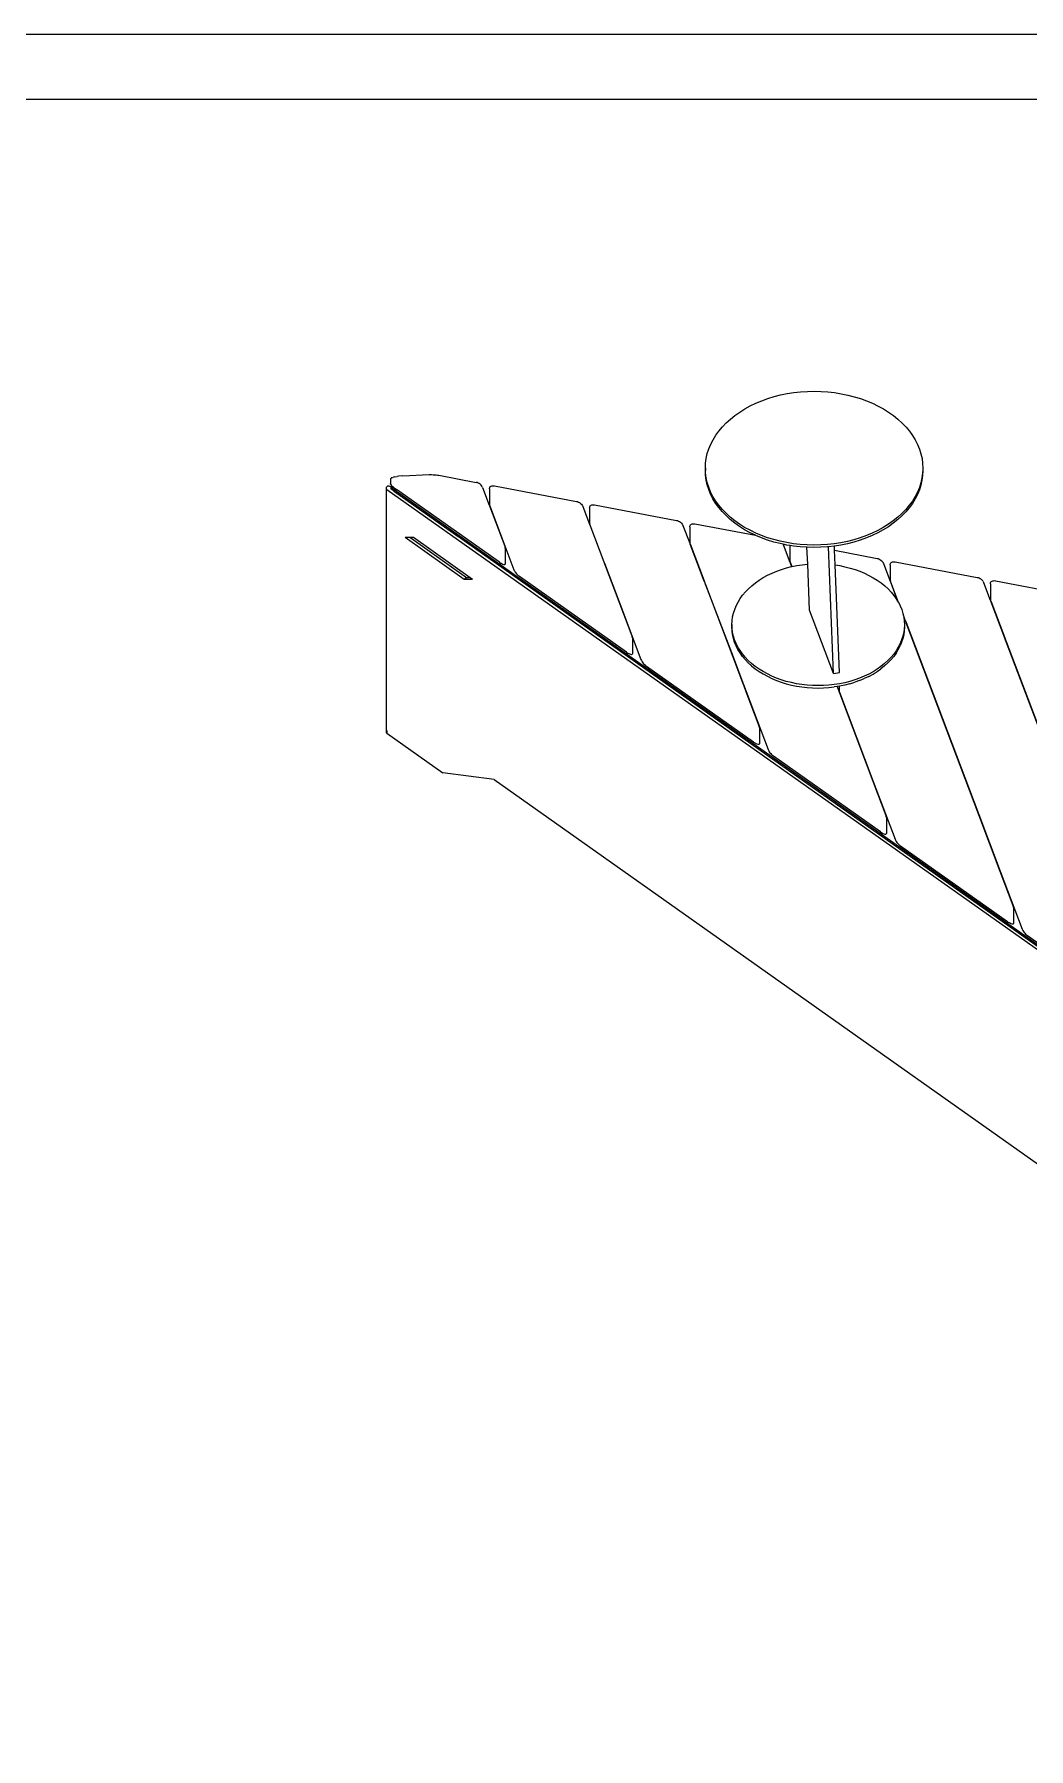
# Model space of a CAD drawing. Header units: millimetres. Extents: x 30 to 5436, y 105 to 4112.
# Drawn here: x 3028 to 4217, y 2063 to 4112 of the extents above; entities that cross this region are included whole.
import ezdxf

# ---------------------------------------------------------------- set-up
doc = ezdxf.new("R2010")
doc.units = ezdxf.units.MM
doc.layers.add('tabelka', color=155, linetype='Continuous')

msp = doc.modelspace()

# ---------------------------------------------------------------- linework, layer by layer
for p, q in [((3877.31952, 3664.56064), (3883.78036, 3668.09296)), ((3883.78036, 3668.09296), (3890.54213, 3671.33146)), ((3890.54213, 3671.33146), (3897.57812, 3674.26334)), ((3897.57812, 3674.26334), (3904.86057, 3676.87705)), ((3904.86057, 3676.87705), (3912.36075, 3679.16226)), ((3912.36075, 3679.16226), (3920.04904, 3681.10995)), ((3920.04904, 3681.10995), (3927.89511, 3682.71245)), ((3927.89511, 3682.71245), (3935.868, 3683.96343)), ((3935.868, 3683.96343), (3943.93624, 3684.85794)), ((3943.93624, 3684.85794), (3952.06798, 3685.39246)), ((3952.06798, 3685.39246), (3960.23114, 3685.56488)), ((3960.23114, 3685.56488), (3968.3935, 3685.37453)), ((3968.3935, 3685.37453), (3976.52284, 3684.82214)), ((3976.52284, 3684.82214), (3984.58708, 3683.9099)), ((3984.58708, 3683.9099), (3992.55441, 3682.64141)), ((3992.55441, 3682.64141), (4000.39336, 3681.02168)), ((4000.39336, 3681.02168), (4008.07301, 3679.05709)), ((4008.07301, 3679.05709), (4015.56305, 3676.75541)), ((4015.56305, 3676.75541), (4022.83392, 3674.12572)), ((4022.83392, 3674.12572), (4029.85692, 3671.17839)), ((4029.85692, 3671.17839), (4036.60434, 3667.92505)), ((4036.60434, 3667.92505), (4043.04955, 3664.37855)), ((3850.37438, 3643.01693), (3854.97534, 3647.78811)), ((3854.97534, 3647.78811), (3859.99091, 3652.34559)), ((3859.99091, 3652.34559), (3865.40127, 3656.67139)), ((3865.40127, 3656.67139), (3871.18508, 3660.74844)), ((3871.18508, 3660.74844), (3877.31952, 3664.56064)), ((4043.04955, 3664.37855), (4049.16711, 3660.55288)), ((4049.16711, 3660.55288), (4054.93288, 3656.46314)), ((4054.93288, 3656.46314), (4060.3241, 3652.12547)), ((4060.3241, 3652.12547), (4065.3195, 3647.55699)), ((4065.3195, 3647.55699), (4069.89937, 3642.77573)), ((3836.45361, 3622.18297), (3839.23202, 3627.61332)), ((3839.23202, 3627.61332), (3842.48715, 3632.90959)), ((3842.48715, 3632.90959), (3846.20616, 3638.0509)), ((3846.20616, 3638.0509), (3850.37438, 3643.01693)), ((4069.89937, 3642.77573), (4074.04562, 3637.80056)), ((4074.04562, 3637.80056), (4077.7419, 3632.65111)), ((4077.7419, 3632.65111), (4080.97361, 3627.34771)), ((4080.97361, 3627.34771), (4083.72801, 3621.91128)), ((3831.07875, 3605.30393), (3832.36892, 3611.00622)), ((3832.36892, 3611.00622), (3834.1629, 3616.63998)), ((3834.1629, 3616.63998), (3836.45361, 3622.18297)), ((4083.72801, 3621.91128), (4085.99421, 3616.36328)), ((4085.99421, 3616.36328), (4087.76329, 3610.7256)), ((4087.76329, 3610.7256), (4089.02826, 3605.02051)), ((3468.62172, 3584.28504), (3499.81711, 3585.89019)), ((3499.81711, 3585.89019), (3501.2426, 3585.93045)), ((3501.2426, 3585.93045), (3502.87011, 3585.91658)), ((3502.87011, 3585.91658), (3504.61804, 3585.84928)), ((3504.61804, 3585.84928), (3506.39874, 3585.73193)), ((3506.39874, 3585.73193), (3508.12292, 3585.57041)), ((3830.02821, 3593.78395), (3830.29749, 3599.55561)), ((3830.27198, 3588.01173), (3830.02821, 3593.78395)), ((3830.02821, 3593.78395), (3830.02824, 3590.95552)), ((3830.27202, 3585.1833), (3830.02824, 3590.95552)), ((3831.02784, 3582.26172), (3830.27198, 3588.01173)), ((3830.29749, 3599.55561), (3831.07875, 3605.30393)), ((4089.75861, 3587.72662), (4088.97735, 3581.9783)), ((4089.02826, 3605.02051), (4089.78412, 3599.2705)), ((4089.96521, 3592.15481), (4089.75861, 3587.72662)), ((4090.02793, 3590.66985), (4089.75865, 3584.89819)), ((4089.78412, 3599.2705), (4090.02789, 3593.49828)), ((4090.02789, 3593.49828), (4089.96521, 3592.15481)), ((4089.96521, 3592.15481), (4090.02793, 3590.66985)), ((4090.02789, 3593.49828), (4090.02793, 3590.66985)), ((3448.45775, 3570.54298), (3448.32117, 3570.05745)), ((3448.32117, 3570.05745), (3448.33645, 3569.56252)), ((3448.33645, 3569.56252), (3448.50286, 3569.08167)), ((3448.33645, 3569.56252), (3448.3399, 3278.78375)), ((3448.7397, 3570.99611), (3448.45775, 3570.54298)), ((3448.50286, 3569.08167), (3448.81251, 3568.63768)), ((3449.15367, 3571.39534), (3448.7397, 3570.99611)), ((3448.81251, 3568.63768), (3449.25073, 3568.25161)), ((3449.68003, 3571.72175), (3449.15367, 3571.39534)), ((3449.25073, 3568.25161), (5108.12997, 2395.30147)), ((3450.29382, 3571.95987), (3449.68003, 3571.72175)), ((3450.96595, 3572.09841), (3450.29382, 3571.95987)), ((3451.66455, 3572.13079), (3450.96595, 3572.09841)), ((3452.3565, 3572.05549), (3451.66455, 3572.13079)), ((3452.3565, 3572.05549), (3456.68154, 3571.23609)), ((3453.6653, 3580.70466), (3454.31453, 3581.60551)), ((3453.6653, 3580.70466), (3453.66536, 3575.14845)), ((3453.77933, 3574.71046), (3453.66536, 3575.14845)), ((3453.77933, 3574.71046), (3454.41193, 3573.48242)), ((3454.14967, 3570.90889), (5108.89762, 2400.85859)), ((3457.99344, 3570.18067), (3454.14967, 3570.90889)), ((3454.14967, 3570.90889), (3454.1497, 3568.80878)), ((3454.19068, 3568.77981), (3454.1497, 3568.80878)), ((3456.97815, 3566.78761), (3454.19068, 3568.77981)), ((3454.5731, 3581.92221), (3454.31453, 3581.60551)), ((3454.41193, 3573.48242), (3454.90037, 3572.90554)), ((3455.19713, 3582.18259), (3454.5731, 3581.92221)), ((3454.90037, 3572.90554), (3456.68154, 3571.23609)), ((3455.19713, 3582.18259), (3457.24003, 3582.93572)), ((3456.68154, 3571.23609), (3456.82639, 3571.10034)), ((3456.68154, 3571.23609), (3456.84333, 3571.20544)), ((3456.82639, 3571.10034), (3457.76218, 3570.35053)), ((3456.97815, 3566.78761), (3458.24782, 3565.88984)), ((3458.33689, 3583.15438), (3457.24003, 3582.93572)), ((3457.76218, 3570.35053), (3457.99344, 3570.18067)), ((3457.99344, 3570.18067), (3461.02954, 3567.95062)), ((3458.2888, 3565.88208), (3458.24782, 3565.88984)), ((3458.2888, 3565.88208), (3521.08564, 3521.45805)), ((3458.33689, 3583.15438), (3461.8511, 3583.73824)), ((3583.85158, 3481.10479), (3461.02954, 3567.95062)), ((3463.56556, 3583.89265), (3461.8511, 3583.73824)), ((3468.62172, 3584.28504), (3463.56556, 3583.89265)), ((3508.12292, 3585.57041), (3509.70412, 3585.37281)), ((3509.70412, 3585.37281), (3510.03504, 3585.33278)), ((3510.03504, 3585.33278), (3511.30894, 3585.12616)), ((3511.30894, 3585.12616), (3556.20474, 3576.62042)), ((3557.36597, 3576.31706), (3556.20474, 3576.62042)), ((3558.53703, 3575.84931), (3557.36597, 3576.31706)), ((3559.6592, 3575.24061), (3558.53703, 3575.84931)), ((3560.67622, 3574.52149), (3559.6592, 3575.24061)), ((3561.21312, 3574.04012), (3560.67622, 3574.52149)), ((3562.14173, 3573.18419), (3561.21312, 3574.04012)), ((3562.85533, 3572.29098), (3562.14173, 3573.18419)), ((3563.26301, 3571.51557), (3562.85533, 3572.29098)), ((3563.74678, 3570.58974), (3563.26301, 3571.51557)), ((3563.74678, 3570.58974), (3571.76416, 3549.43309)), ((3571.92361, 3568.99802), (3572.024, 3569.78299)), ((3571.92361, 3568.99802), (3571.92383, 3550.61324)), ((3572.024, 3569.78299), (3572.22698, 3570.59295)), ((3572.22698, 3570.59295), (3572.62033, 3571.23481)), ((3572.62033, 3571.23481), (3573.21125, 3571.72313)), ((3573.21125, 3571.72313), (3573.8652, 3572.18555)), ((3573.8652, 3572.18555), (3574.75481, 3572.45817)), ((3574.75481, 3572.45817), (3575.65608, 3572.58059)), ((3575.65608, 3572.58059), (3576.70129, 3572.64745)), ((3576.70129, 3572.64745), (3577.87888, 3572.51414)), ((3577.87888, 3572.51414), (3675.97232, 3553.92983)), ((3831.02788, 3579.43329), (3830.27202, 3585.1833)), ((3832.29281, 3576.55662), (3831.02784, 3582.26172)), ((3832.29284, 3573.7282), (3831.02788, 3579.43329)), ((3834.06189, 3570.91895), (3832.29281, 3576.55662)), ((3834.06192, 3568.09052), (3832.29284, 3573.7282)), ((3836.3281, 3565.37095), (3834.06189, 3570.91895)), ((3836.32813, 3562.54253), (3834.06192, 3568.09052)), ((3839.08249, 3559.93452), (3836.3281, 3565.37095)), ((4085.8932, 3570.64225), (4083.60249, 3565.09926)), ((4085.89324, 3567.81383), (4083.60252, 3562.27083)), ((4087.68718, 3576.27601), (4085.8932, 3570.64225)), ((4087.68722, 3573.44758), (4085.89324, 3567.81383)), ((4088.97735, 3581.9783), (4087.68718, 3576.27601)), ((4088.97738, 3579.14987), (4087.68722, 3573.44758)), ((4089.75865, 3584.89819), (4088.97738, 3579.14987)), ((3571.76416, 3549.43309), (3572.16915, 3549.35637)), ((3571.76416, 3549.43309), (3572.09358, 3548.5638)), ((3571.92383, 3550.61324), (3572.1275, 3549.54032)), ((3572.38447, 3548.50869), (3572.09358, 3548.5638)), ((3572.09358, 3548.5638), (3590.31505, 3500.48014)), ((3572.16915, 3549.35637), (3572.1275, 3549.54032)), ((3572.16915, 3549.35637), (3572.19568, 3549.35134)), ((3572.32641, 3548.66189), (3572.19568, 3549.35134)), ((3572.32641, 3548.66189), (3572.38447, 3548.50869)), ((3572.38447, 3548.50869), (3601.2562, 3472.32061)), ((3675.97232, 3553.92983), (3677.13354, 3553.62647)), ((3677.13354, 3553.62647), (3678.3046, 3553.15872)), ((3678.3046, 3553.15872), (3679.42678, 3552.55002)), ((3679.42678, 3552.55002), (3680.44379, 3551.8309)), ((3680.9807, 3551.34953), (3680.44379, 3551.8309)), ((3680.9807, 3551.34953), (3681.90931, 3550.4936)), ((3681.90931, 3550.4936), (3682.62291, 3549.60039)), ((3683.03059, 3548.82498), (3682.62291, 3549.60039)), ((3683.03059, 3548.82498), (3683.51436, 3547.89915)), ((3683.51436, 3547.89915), (3691.53174, 3526.7425)), ((3691.69119, 3546.30743), (3691.79158, 3547.0924)), ((3691.69119, 3546.30743), (3691.6914, 3527.92265)), ((3691.79158, 3547.0924), (3691.99455, 3547.90236)), ((3691.99455, 3547.90236), (3692.38791, 3548.54422)), ((3692.38791, 3548.54422), (3692.97882, 3549.03254)), ((3692.97882, 3549.03254), (3693.63278, 3549.49497)), ((3693.63278, 3549.49497), (3694.52239, 3549.76758)), ((3694.52239, 3549.76758), (3695.42365, 3549.89)), ((3695.42365, 3549.89), (3696.46887, 3549.95686)), ((3696.46887, 3549.95686), (3697.64646, 3549.82355)), ((3697.64646, 3549.82355), (3795.7399, 3531.23924)), ((3839.08253, 3557.1061), (3836.32813, 3562.54253)), ((3842.31421, 3554.63112), (3839.08249, 3559.93452)), ((3842.31424, 3551.80269), (3839.08253, 3557.1061)), ((3846.01048, 3549.48167), (3842.31421, 3554.63112)), ((3846.01052, 3546.65324), (3842.31424, 3551.80269)), ((3850.15673, 3544.5065), (3846.01048, 3549.48167)), ((3850.15677, 3541.67807), (3846.01052, 3546.65324)), ((4073.84994, 3549.23133), (4069.68173, 3544.26529)), ((4073.84997, 3546.4029), (4069.68176, 3541.43687)), ((4077.56895, 3554.37263), (4073.84994, 3549.23133)), ((4077.56899, 3551.54421), (4073.84997, 3546.4029)), ((4080.82408, 3559.66891), (4077.56895, 3554.37263)), ((4080.82412, 3556.84048), (4077.56899, 3551.54421)), ((4083.60249, 3565.09926), (4080.82408, 3559.66891)), ((4083.60252, 3562.27083), (4080.82412, 3556.84048)), ((3691.53174, 3526.7425), (3691.93673, 3526.66578)), ((3691.53174, 3526.7425), (3691.86116, 3525.87321)), ((3691.6914, 3527.92265), (3691.89507, 3526.84973)), ((3692.15204, 3525.8181), (3691.86116, 3525.87321)), ((3691.86116, 3525.87321), (3708.59786, 3481.70762)), ((3691.93673, 3526.66578), (3691.89507, 3526.84973)), ((3691.93673, 3526.66578), (3691.96325, 3526.66075)), ((3692.09399, 3525.9713), (3691.96325, 3526.66075)), ((3692.09399, 3525.9713), (3692.15204, 3525.8181)), ((3692.15204, 3525.8181), (3708.88874, 3481.65251)), ((3795.7399, 3531.23924), (3796.90112, 3530.93588)), ((3796.90112, 3530.93588), (3798.07218, 3530.46813)), ((3798.07218, 3530.46813), (3799.19436, 3529.85943)), ((3799.19436, 3529.85943), (3800.21137, 3529.14031)), ((3800.74827, 3528.65894), (3800.21137, 3529.14031)), ((3800.74827, 3528.65894), (3801.67688, 3527.80301)), ((3801.67688, 3527.80301), (3802.39048, 3526.9098)), ((3802.79817, 3526.13439), (3802.39048, 3526.9098)), ((3802.79817, 3526.13439), (3803.28194, 3525.20856)), ((3803.28194, 3525.20856), (3811.29932, 3504.05191)), ((3811.45876, 3523.61684), (3811.55916, 3524.40181)), ((3811.55916, 3524.40181), (3811.76213, 3525.21177)), ((3811.76213, 3525.21177), (3812.15549, 3525.85363)), ((3812.15549, 3525.85363), (3812.7464, 3526.34195)), ((3812.7464, 3526.34195), (3813.40035, 3526.80438)), ((3813.40035, 3526.80438), (3814.28996, 3527.07699)), ((3814.28996, 3527.07699), (3815.19123, 3527.19941)), ((3815.19123, 3527.19941), (3816.23645, 3527.26627)), ((3816.23645, 3527.26627), (3817.41403, 3527.13296)), ((3817.41403, 3527.13296), (3889.96684, 3513.38746)), ((3854.7366, 3539.72523), (3850.15673, 3544.5065)), ((3854.73663, 3536.89681), (3850.15677, 3541.67807)), ((3859.732, 3535.15675), (3854.7366, 3539.72523)), ((3859.73203, 3532.32833), (3854.73663, 3536.89681)), ((3865.12322, 3530.81909), (3859.732, 3535.15675)), ((3865.12325, 3527.99066), (3859.73203, 3532.32833)), ((3870.88899, 3526.72935), (3865.12322, 3530.81909)), ((3870.88902, 3523.90092), (3865.12325, 3527.99066)), ((3877.00655, 3522.90368), (3870.88899, 3526.72935)), ((4048.87102, 3526.53379), (4042.73658, 3522.72158)), ((4054.65483, 3530.61084), (4048.87102, 3526.53379)), ((4054.65487, 3527.78241), (4048.87105, 3523.70536)), ((4060.0652, 3534.93664), (4054.65483, 3530.61084)), ((4060.06523, 3532.10821), (4054.65487, 3527.78241)), ((4065.08076, 3539.49412), (4060.0652, 3534.93664)), ((4065.08079, 3536.66569), (4060.06523, 3532.10821)), ((4069.68173, 3544.26529), (4065.08076, 3539.49412)), ((4069.68176, 3541.43687), (4065.08079, 3536.66569)), ((3471.1696, 3511.03411), (3476.7696, 3511.07438)), ((3471.1696, 3511.03411), (3541.88099, 3461.03503)), ((3476.7696, 3511.07438), (3481.06911, 3511.10531)), ((3476.7696, 3511.07438), (3544.70939, 3463.03507)), ((3481.06911, 3511.10531), (3549.0089, 3463.06599)), ((3521.12662, 3521.45029), (3521.08564, 3521.45805)), ((3521.12662, 3521.45029), (3529.08913, 3515.79889)), ((3529.13011, 3515.79113), (3529.08913, 3515.79889)), ((3529.13011, 3515.79113), (3534.74604, 3511.79897)), ((3534.78702, 3511.7912), (3534.74604, 3511.79897)), ((3534.78702, 3511.7912), (3948.65605, 3219.12869)), ((3811.29932, 3504.05191), (3811.70431, 3503.97519)), ((3811.29932, 3504.05191), (3811.62874, 3503.18262)), ((3811.45876, 3523.61684), (3811.45898, 3505.23206)), ((3811.45898, 3505.23206), (3811.66265, 3504.15915)), ((3811.70431, 3503.97519), (3811.66265, 3504.15915)), ((3811.70431, 3503.97519), (3811.73083, 3503.97016)), ((3811.86157, 3503.28071), (3811.73083, 3503.97016)), ((3877.00658, 3520.07525), (3870.88902, 3523.90092)), ((3883.45176, 3519.35718), (3877.00655, 3522.90368)), ((3883.45179, 3516.52875), (3877.00658, 3520.07525)), ((3890.19918, 3516.10384), (3883.45176, 3519.35718)), ((3889.96684, 3513.38746), (3883.45179, 3516.52875)), ((3890.19921, 3513.27542), (3889.96684, 3513.38746)), ((3897.22218, 3513.15651), (3890.19918, 3516.10384)), ((3897.22221, 3510.32808), (3890.19921, 3513.27542)), ((3904.49305, 3510.52682), (3897.22218, 3513.15651)), ((3904.49308, 3507.69839), (3897.22221, 3510.32808)), ((3911.98309, 3508.22514), (3904.49305, 3510.52682)), ((3911.98312, 3505.39671), (3904.49308, 3507.69839)), ((3919.66274, 3506.26055), (3911.98309, 3508.22514)), ((3919.66277, 3503.43212), (3911.98312, 3505.39671)), ((3927.5017, 3504.64082), (3919.66274, 3506.26055)), ((3935.46902, 3503.37233), (3927.5017, 3504.64082)), ((3992.16099, 3504.56978), (3984.1881, 3503.3188)), ((4000.00706, 3506.17227), (3992.16099, 3504.56978)), ((4007.69536, 3508.11997), (4000.00706, 3506.17227)), ((4007.69539, 3505.29155), (4000.00709, 3503.34385)), ((4015.19553, 3510.40518), (4007.69536, 3508.11997)), ((4015.19556, 3507.57676), (4007.69539, 3505.29155)), ((4022.47798, 3513.01889), (4015.19553, 3510.40518)), ((4022.47802, 3510.19046), (4015.19556, 3507.57676)), ((4029.51397, 3515.95077), (4022.47798, 3513.01889)), ((4029.51401, 3513.12235), (4022.47802, 3510.19046)), ((4036.27574, 3519.18926), (4029.51397, 3515.95077)), ((4036.27577, 3516.36084), (4029.51401, 3513.12235)), ((4042.73658, 3522.72158), (4036.27574, 3519.18926)), ((4042.73662, 3519.89316), (4036.27577, 3516.36084)), ((4048.87105, 3523.70536), (4042.73662, 3519.89316)), ((3590.31505, 3500.48014), (3590.56463, 3499.60712)), ((3590.91231, 3498.16549), (3590.56463, 3499.60712)), ((3590.91231, 3498.16549), (3590.92677, 3497.52119)), ((3590.92677, 3497.52119), (3590.92699, 3479.13641)), ((3811.91962, 3503.12751), (3811.62874, 3503.18262)), ((3811.62874, 3503.18262), (3828.36544, 3459.01703)), ((3811.86157, 3503.28071), (3811.91962, 3503.12751)), ((3811.91962, 3503.12751), (3828.65632, 3458.96192)), ((3922.92395, 3502.75828), (3919.66277, 3503.43212)), ((3922.92395, 3502.75828), (3923.04951, 3502.51797)), ((3927.50173, 3501.81239), (3922.92395, 3502.75828)), ((3923.04951, 3502.51797), (3931.0669, 3481.36133)), ((3931.26308, 3501.21354), (3927.50173, 3501.81239)), ((3931.22634, 3500.92625), (3931.26308, 3501.21354)), ((3931.22634, 3500.92625), (3931.22656, 3482.54147)), ((3935.46905, 3500.5439), (3931.26308, 3501.21354)), ((3943.53326, 3502.46009), (3935.46902, 3503.37233)), ((3943.5333, 3499.63166), (3935.46905, 3500.5439)), ((3951.6626, 3501.9077), (3943.53326, 3502.46009)), ((3951.54765, 3499.08709), (3943.5333, 3499.63166)), ((3952.35624, 3478.93111), (3951.54765, 3499.08709)), ((3951.66264, 3499.07928), (3951.54765, 3499.08709)), ((3959.82496, 3501.71734), (3951.6626, 3501.9077)), ((3959.82499, 3498.88892), (3951.66264, 3499.07928)), ((3967.98812, 3501.88977), (3959.82496, 3501.71734)), ((3967.98815, 3499.06134), (3959.82499, 3498.88892)), ((3976.11986, 3502.42429), (3967.98812, 3501.88977)), ((3976.1199, 3499.59586), (3967.98815, 3499.06134)), ((3984.1881, 3503.3188), (3976.11986, 3502.42429)), ((3977.1649, 3499.71172), (3976.1199, 3499.59586)), ((3984.18813, 3500.49037), (3977.1649, 3499.71172)), ((3983.2407, 3348.25781), (3977.1649, 3499.71172)), ((3984.23586, 3500.49786), (3984.18813, 3500.49037)), ((3992.16102, 3501.74135), (3984.23586, 3500.49786)), ((3984.43678, 3495.48964), (3984.23586, 3500.49786)), ((3984.43678, 3495.48964), (4035.27505, 3485.85806)), ((3985.13666, 3478.04347), (3984.43678, 3495.48964)), ((4000.00709, 3503.34385), (3992.16102, 3501.74135)), ((4035.27505, 3485.85806), (4036.43628, 3485.5547)), ((4036.43628, 3485.5547), (4037.60734, 3485.08695)), ((4037.60734, 3485.08695), (4038.72951, 3484.47825)), ((4038.72951, 3484.47825), (4039.74653, 3483.75913)), ((4040.28343, 3483.27776), (4039.74653, 3483.75913)), ((4040.28343, 3483.27776), (4041.21204, 3482.42183)), ((3541.88099, 3461.03503), (3544.70939, 3463.03507)), ((3544.70939, 3463.03507), (3549.0089, 3463.06599)), ((3549.0089, 3463.06599), (3551.7805, 3461.10623)), ((3583.85158, 3481.10479), (3586.10801, 3479.5989)), ((3587.16842, 3478.93722), (3586.10801, 3479.5989)), ((3588.08442, 3478.54945), (3587.16842, 3478.93722)), ((3589.26907, 3478.12672), (3588.08442, 3478.54945)), ((3589.9154, 3478.04265), (3589.26907, 3478.12672)), ((3590.35978, 3478.22408), (3589.9154, 3478.04265)), ((3590.71598, 3478.7168), (3590.35978, 3478.22408)), ((3590.71598, 3478.7168), (3590.92699, 3479.13641)), ((3601.2562, 3472.32061), (3601.7051, 3471.34013)), ((3601.7051, 3471.34013), (3602.12479, 3470.54417)), ((3602.12479, 3470.54417), (3602.74978, 3469.48499)), ((3602.74978, 3469.48499), (3603.52847, 3468.38067)), ((3603.52847, 3468.38067), (3604.42181, 3467.28659)), ((3604.42181, 3467.28659), (3605.38501, 3466.2576)), ((3605.38501, 3466.2576), (3606.36977, 3465.3453)), ((3606.36977, 3465.3453), (3606.90661, 3464.8737)), ((3606.90661, 3464.8737), (3607.83217, 3464.14843)), ((3735.71189, 3373.72638), (3607.83217, 3464.14843)), ((3708.88874, 3481.65251), (3708.59786, 3481.70762)), ((3708.59786, 3481.70762), (3709.46392, 3479.42223)), ((3708.88874, 3481.65251), (3709.7548, 3479.36712)), ((3709.7548, 3479.36712), (3709.46392, 3479.42223)), ((3709.46392, 3479.42223), (3710.32998, 3477.13683)), ((3709.7548, 3479.36712), (3710.62086, 3477.08172)), ((3710.62086, 3477.08172), (3710.32998, 3477.13683)), ((3710.32998, 3477.13683), (3726.56915, 3434.28413)), ((3710.62086, 3477.08172), (3726.93798, 3434.02334)), ((3894.45545, 3459.80042), (3899.31945, 3462.82313)), ((3899.31945, 3462.82313), (3904.44227, 3465.62391)), ((3904.44227, 3465.62391), (3909.80369, 3468.19172)), ((3909.80369, 3468.19172), (3915.38254, 3470.51642)), ((3915.38254, 3470.51642), (3921.15681, 3472.58883)), ((3921.15681, 3472.58883), (3927.10371, 3474.40078)), ((3927.10371, 3474.40078), (3933.12643, 3475.92653)), ((3931.0669, 3481.36133), (3931.47188, 3481.2846)), ((3931.0669, 3481.36133), (3931.39632, 3480.49203)), ((3931.22656, 3482.54147), (3931.43023, 3481.46856)), ((3931.6872, 3480.43693), (3931.39632, 3480.49203)), ((3931.39632, 3480.49203), (3933.12643, 3475.92653)), ((3931.47188, 3481.2846), (3931.43023, 3481.46856)), ((3931.47188, 3481.2846), (3931.49841, 3481.27957)), ((3931.62914, 3480.59012), (3931.49841, 3481.27957)), ((3931.62914, 3480.59012), (3931.6872, 3480.43693)), ((3931.6872, 3480.43693), (3933.37577, 3475.98105)), ((3933.12643, 3475.92653), (3933.19978, 3475.94511)), ((3933.19978, 3475.94511), (3933.37577, 3475.98105)), ((3933.37577, 3475.98105), (3939.42094, 3477.21573)), ((3939.42094, 3477.21573), (3945.74266, 3478.20763)), ((3945.74266, 3478.20763), (3952.13998, 3478.91689)), ((3952.13998, 3478.91689), (3952.35624, 3478.93111)), ((3954.56248, 3423.93525), (3952.35624, 3478.93111)), ((3985.13666, 3478.04347), (3990.68943, 3477.1594)), ((3990.28963, 3349.59346), (3985.13666, 3478.04347)), ((3990.68943, 3477.1594), (3996.90495, 3475.87511)), ((3996.90495, 3475.87511), (4002.99416, 3474.31739)), ((4002.99416, 3474.31739), (4008.93303, 3472.49238)), ((4008.93303, 3472.49238), (4014.69811, 3470.40729)), ((4014.69811, 3470.40729), (4020.26667, 3468.07035)), ((4020.26667, 3468.07035), (4025.61671, 3465.49077)), ((4025.61671, 3465.49077), (4030.72713, 3462.67874)), ((4041.21204, 3482.42183), (4041.92564, 3481.52862)), ((4042.33332, 3480.75321), (4041.92564, 3481.52862)), ((4042.33332, 3480.75321), (4042.81709, 3479.82738)), ((4042.81709, 3479.82738), (4050.83447, 3458.67074)), ((4050.99392, 3478.23566), (4051.09431, 3479.02063)), ((4050.99392, 3478.23566), (4050.99414, 3459.85088)), ((4051.09431, 3479.02063), (4051.29729, 3479.83059)), ((4051.29729, 3479.83059), (4051.69064, 3480.47245)), ((4051.69064, 3480.47245), (4052.28156, 3480.96077)), ((4052.28156, 3480.96077), (4052.93551, 3481.4232)), ((4052.93551, 3481.4232), (4053.82512, 3481.69581)), ((4053.82512, 3481.69581), (4054.72639, 3481.81823)), ((4054.72639, 3481.81823), (4055.7716, 3481.88509)), ((4055.7716, 3481.88509), (4056.94919, 3481.75178)), ((4056.94919, 3481.75178), (4155.04263, 3463.16747)), ((4155.04263, 3463.16747), (4156.20385, 3462.86411)), ((4156.20385, 3462.86411), (4157.37491, 3462.39636)), ((3541.88099, 3461.03503), (3551.7805, 3461.10623)), ((3828.65632, 3458.96192), (3828.36544, 3459.01703)), ((3828.36544, 3459.01703), (3829.2315, 3456.73164)), ((3828.65632, 3458.96192), (3829.52238, 3456.67653)), ((3829.52238, 3456.67653), (3829.2315, 3456.73164)), ((3829.2315, 3456.73164), (3830.09755, 3454.44624)), ((3829.52238, 3456.67653), (3830.38844, 3454.39114)), ((3830.38844, 3454.39114), (3830.09755, 3454.44624)), ((3830.09755, 3454.44624), (3862.86691, 3367.97293)), ((3830.38844, 3454.39114), (3863.11882, 3368.02067)), ((3874.64961, 3441.8035), (3877.95459, 3445.74108)), ((3877.95459, 3445.74108), (3881.60271, 3449.52415)), ((3881.60271, 3449.52415), (3885.57956, 3453.13779)), ((3885.57956, 3453.13779), (3889.86945, 3456.56772)), ((3889.86945, 3456.56772), (3894.45545, 3459.80042)), ((4030.72713, 3462.67874), (4035.57775, 3459.64536)), ((4035.57775, 3459.64536), (4040.14944, 3456.4026)), ((4040.14944, 3456.4026), (4044.42416, 3452.96326)), ((4044.42416, 3452.96326), (4048.38502, 3449.3409)), ((4048.38502, 3449.3409), (4052.0164, 3445.54983)), ((4050.83447, 3458.67074), (4051.23946, 3458.59401)), ((4050.83447, 3458.67074), (4051.16389, 3457.80145)), ((4050.99414, 3459.85088), (4051.19781, 3458.77797)), ((4051.45478, 3457.74634), (4051.16389, 3457.80145)), ((4051.16389, 3457.80145), (4059.85886, 3434.85676)), ((4051.23946, 3458.59401), (4051.19781, 3458.77797)), ((4051.23946, 3458.59401), (4051.26599, 3458.58898)), ((4051.39672, 3457.89953), (4051.26599, 3458.58898)), ((4051.39672, 3457.89953), (4051.45478, 3457.74634)), ((4051.45478, 3457.74634), (4060.57292, 3433.68495)), ((4052.0164, 3445.54983), (4055.30397, 3441.605)), ((4157.37491, 3462.39636), (4158.49709, 3461.78766)), ((4158.49709, 3461.78766), (4159.5141, 3461.06854)), ((4160.05101, 3460.58717), (4159.5141, 3461.06854)), ((4160.05101, 3460.58717), (4160.97962, 3459.73125)), ((4160.97962, 3459.73125), (4161.69322, 3458.83803)), ((4162.1009, 3458.06262), (4161.69322, 3458.83803)), ((4162.1009, 3458.06262), (4162.58467, 3457.13679)), ((4162.58467, 3457.13679), (4170.60205, 3435.98015)), ((4170.7615, 3455.54507), (4170.86189, 3456.33004)), ((4170.7615, 3455.54507), (4170.76171, 3437.16029)), ((4170.86189, 3456.33004), (4171.06486, 3457.14)), ((4171.06486, 3457.14), (4171.45822, 3457.78186)), ((4171.45822, 3457.78186), (4172.04913, 3458.27018)), ((4172.04913, 3458.27018), (4172.70309, 3458.73261)), ((4172.70309, 3458.73261), (4173.5927, 3459.00522)), ((4173.5927, 3459.00522), (4174.49396, 3459.12764)), ((4174.49396, 3459.12764), (4175.53918, 3459.1945)), ((4175.53918, 3459.1945), (4176.71677, 3459.06119)), ((4176.71677, 3459.06119), (4274.81021, 3440.47688)), ((3726.56915, 3434.28413), (3726.93798, 3434.02334)), ((3726.56915, 3434.28413), (3742.17536, 3393.10173)), ((3726.93798, 3434.02334), (3753.11651, 3364.9422)), ((3863.67803, 3420.35972), (3865.10048, 3424.82673)), ((3865.10048, 3424.82673), (3866.91679, 3429.22178)), ((3866.91679, 3429.22178), (3869.1198, 3433.52752)), ((3869.1198, 3433.52752), (3871.7008, 3437.72695)), ((3871.7008, 3437.72695), (3874.64961, 3441.8035)), ((3983.2407, 3348.25781), (3954.56248, 3423.93525)), ((4055.30397, 3441.605), (4058.23476, 3437.52199)), ((4058.23476, 3437.52199), (4059.85886, 3434.85676)), ((4059.85886, 3434.85676), (4060.57292, 3433.68495)), ((4060.57292, 3433.68495), (4060.79719, 3433.31691)), ((4060.79719, 3433.31691), (4062.98116, 3429.00636)), ((4062.98116, 3429.00636), (4064.77804, 3424.60734)), ((4064.77804, 3424.60734), (4066.18074, 3420.13722)), ((4170.60205, 3435.98015), (4171.00704, 3435.90342)), ((4170.60205, 3435.98015), (4170.93147, 3435.11086)), ((4170.76171, 3437.16029), (4170.96538, 3436.08738)), ((4171.22235, 3435.05575), (4170.93147, 3435.11086)), ((4170.93147, 3435.11086), (4187.66817, 3390.94527)), ((4171.00704, 3435.90342), (4170.96538, 3436.08738)), ((4171.00704, 3435.90342), (4171.03356, 3435.89839)), ((4171.1643, 3435.20894), (4171.03356, 3435.89839)), ((4171.1643, 3435.20894), (4171.22235, 3435.05575)), ((4171.22235, 3435.05575), (4187.95905, 3390.89016)), ((3861.82208, 3406.70415), (3862.03559, 3411.28051)), ((3862.01537, 3402.12734), (3861.82208, 3406.70415)), ((3861.82208, 3406.70415), (3861.82211, 3403.87572)), ((3862.0154, 3399.29891), (3861.82211, 3403.87572)), ((3862.61469, 3397.56815), (3862.01537, 3402.12734)), ((3862.03559, 3411.28051), (3862.65506, 3415.83836)), ((3862.65506, 3415.83836), (3863.67803, 3420.35972)), ((4066.18074, 3420.13722), (4066.849, 3417.12335)), ((4066.849, 3417.12335), (4067.18374, 3415.61363)), ((4066.849, 3417.12335), (4068.19148, 3413.58075)), ((4067.76284, 3401.90127), (4067.14337, 3397.34342)), ((4067.18374, 3415.61363), (4067.20107, 3415.4818)), ((4067.20107, 3415.4818), (4067.78306, 3411.05444)), ((4067.20107, 3415.4818), (4067.90059, 3413.63586)), ((4067.91367, 3405.13417), (4067.76284, 3401.90127)), ((4067.97638, 3403.64921), (4067.76287, 3399.07285)), ((4067.78306, 3411.05444), (4067.97635, 3406.47764)), ((4068.19148, 3413.58075), (4067.90059, 3413.63586)), ((4067.90059, 3413.63586), (4068.76665, 3411.35046)), ((4067.97635, 3406.47764), (4067.91367, 3405.13417)), ((4067.91367, 3405.13417), (4067.97638, 3403.64921)), ((4067.97635, 3406.47764), (4067.97638, 3403.64921)), ((4068.19148, 3413.58075), (4069.05753, 3411.29535)), ((4069.05753, 3411.29535), (4068.76665, 3411.35046)), ((4068.76665, 3411.35046), (4069.63271, 3409.06507)), ((4069.05753, 3411.29535), (4069.92359, 3409.00996)), ((4069.92359, 3409.00996), (4069.63271, 3409.06507)), ((4069.63271, 3409.06507), (4156.53429, 3179.74508)), ((4069.92359, 3409.00996), (4156.82518, 3179.68997)), ((3742.17536, 3393.10173), (3742.42495, 3392.22871)), ((3742.77263, 3390.78708), (3742.42495, 3392.22871)), ((3742.77263, 3390.78708), (3742.78708, 3390.14278)), ((3742.78708, 3390.14278), (3742.7873, 3371.758)), ((3862.61472, 3394.73972), (3862.0154, 3399.29891)), ((3863.61768, 3393.04456), (3862.61469, 3397.56815)), ((3863.61772, 3390.21614), (3862.61472, 3394.73972)), ((3865.02039, 3388.57444), (3863.61768, 3393.04456)), ((3865.02042, 3385.74601), (3863.61772, 3390.21614)), ((3866.81727, 3384.17542), (3865.02039, 3388.57444)), ((3866.81731, 3381.34699), (3865.02042, 3385.74601)), ((3869.00124, 3379.86487), (3866.81727, 3384.17542)), ((3869.00127, 3377.03644), (3866.81731, 3381.34699)), ((4062.88163, 3383.96), (4060.67863, 3379.65426)), ((4060.67866, 3376.82584), (4062.88167, 3381.13157)), ((4064.69794, 3388.35505), (4062.88163, 3383.96)), ((4064.69798, 3385.52662), (4062.88167, 3381.13157)), ((4066.1204, 3392.82207), (4064.69794, 3388.35505)), ((4066.12043, 3389.99364), (4064.69798, 3385.52662)), ((4067.14337, 3397.34342), (4066.1204, 3392.82207)), ((4067.14341, 3394.515), (4066.12043, 3389.99364)), ((4067.76287, 3399.07285), (4067.14341, 3394.515)), ((4187.95905, 3390.89016), (4187.66817, 3390.94527)), ((4187.66817, 3390.94527), (4188.53423, 3388.65987)), ((4187.95905, 3390.89016), (4188.82511, 3388.60476)), ((4188.82511, 3388.60476), (4188.53423, 3388.65987)), ((4188.53423, 3388.65987), (4189.40029, 3386.37448)), ((4188.82511, 3388.60476), (4189.69117, 3386.31937)), ((4189.69117, 3386.31937), (4189.40029, 3386.37448)), ((4189.40029, 3386.37448), (4276.30187, 3157.05449)), ((4189.69117, 3386.31937), (4276.59275, 3156.99938)), ((3735.71189, 3373.72638), (3737.96833, 3372.22049)), ((3739.02873, 3371.5588), (3737.96833, 3372.22049)), ((3739.94474, 3371.17104), (3739.02873, 3371.5588)), ((3741.12939, 3370.74831), (3739.94474, 3371.17104)), ((3741.77571, 3370.66424), (3741.12939, 3370.74831)), ((3742.2201, 3370.84566), (3741.77571, 3370.66424)), ((3742.57629, 3371.33839), (3742.2201, 3370.84566)), ((3742.57629, 3371.33839), (3742.7873, 3371.758)), ((3753.11651, 3364.9422), (3753.56542, 3363.96171)), ((3753.56542, 3363.96171), (3753.9851, 3363.16576)), ((3753.9851, 3363.16576), (3754.61009, 3362.10658)), ((3754.61009, 3362.10658), (3755.38878, 3361.00226)), ((3755.38878, 3361.00226), (3756.28213, 3359.90817)), ((3863.11882, 3368.02067), (3862.86691, 3367.97293)), ((3862.86691, 3367.97293), (3874.46019, 3337.38004)), ((3863.11882, 3368.02067), (3874.82902, 3337.11925)), ((3871.56367, 3375.65979), (3869.00124, 3379.86487)), ((3871.5637, 3372.83136), (3869.00127, 3377.03644)), ((3874.49446, 3371.57678), (3871.56367, 3375.65979)), ((3874.49449, 3368.74835), (3871.5637, 3372.83136)), ((3877.78203, 3367.63195), (3874.49446, 3371.57678)), ((3877.78206, 3364.80353), (3874.49449, 3368.74835)), ((3881.41341, 3363.84088), (3877.78203, 3367.63195)), ((3881.41344, 3361.01245), (3877.78206, 3364.80353)), ((3885.37427, 3360.21852), (3881.41341, 3363.84088)), ((3881.41344, 3361.01245), (3885.37431, 3357.3901)), ((4048.19572, 3363.65763), (4044.21887, 3360.044)), ((4048.19575, 3360.8292), (4044.2189, 3357.21557)), ((4051.84383, 3367.4407), (4048.19572, 3363.65763)), ((4051.84387, 3364.61228), (4048.19575, 3360.8292)), ((4055.14882, 3371.37828), (4051.84383, 3367.4407)), ((4055.14885, 3368.54986), (4051.84387, 3364.61228)), ((4058.09763, 3375.45483), (4055.14882, 3371.37828)), ((4058.09766, 3372.62641), (4055.14885, 3368.54986)), ((4060.67863, 3379.65426), (4058.09763, 3375.45483)), ((4058.09766, 3372.62641), (4060.67866, 3376.82584)), ((3756.28213, 3359.90817), (3757.24533, 3358.87918)), ((3757.24533, 3358.87918), (3758.23008, 3357.96689)), ((3758.23008, 3357.96689), (3758.76693, 3357.49528)), ((3758.76693, 3357.49528), (3759.69248, 3356.77002)), ((3887.57221, 3266.34796), (3759.69248, 3356.77002)), ((3889.64898, 3356.77918), (3885.37427, 3360.21852)), ((3885.37431, 3357.3901), (3889.64902, 3353.95075)), ((3894.22067, 3353.53642), (3889.64898, 3356.77918)), ((3889.64902, 3353.95075), (3894.22071, 3350.70799)), ((3899.0713, 3350.50304), (3894.22067, 3353.53642)), ((3894.22071, 3350.70799), (3899.07133, 3347.67461)), ((3904.18172, 3347.69101), (3899.0713, 3350.50304)), ((3899.07133, 3347.67461), (3904.18175, 3344.86258)), ((3909.53176, 3345.11143), (3904.18172, 3347.69101)), ((3904.18175, 3344.86258), (3909.53179, 3342.28301)), ((3915.10031, 3342.77449), (3909.53176, 3345.11143)), ((3909.53179, 3342.28301), (3915.10035, 3339.94606)), ((3920.8654, 3340.6894), (3915.10031, 3342.77449)), ((3915.10035, 3339.94606), (3920.86543, 3337.86097)), ((3926.80427, 3338.86439), (3920.8654, 3340.6894)), ((3983.2407, 3348.25781), (3990.28963, 3349.59346)), ((4008.64162, 3340.59295), (4002.69472, 3338.78101)), ((4014.41589, 3342.66537), (4008.64162, 3340.59295)), ((4014.41592, 3339.83694), (4008.64165, 3337.76453)), ((4019.99474, 3344.99006), (4014.41589, 3342.66537)), ((4014.41592, 3339.83694), (4019.99478, 3342.16164)), ((4025.35616, 3347.55787), (4019.99474, 3344.99006)), ((4025.35619, 3344.72944), (4019.99478, 3342.16164)), ((4030.47898, 3350.35865), (4025.35616, 3347.55787)), ((4025.35619, 3344.72944), (4030.47901, 3347.53023)), ((4035.34298, 3353.38136), (4030.47898, 3350.35865)), ((4030.47901, 3347.53023), (4035.34302, 3350.55293)), ((4039.92898, 3356.61406), (4035.34298, 3353.38136)), ((4035.34302, 3350.55293), (4039.92901, 3353.78563)), ((4044.21887, 3360.044), (4039.92898, 3356.61406)), ((4044.2189, 3357.21557), (4039.92901, 3353.78563)), ((3874.82902, 3337.11925), (3874.46019, 3337.38004)), ((3874.46019, 3337.38004), (3875.92435, 3333.51635)), ((3874.82902, 3337.11925), (3876.29318, 3333.25556)), ((3876.29318, 3333.25556), (3875.92435, 3333.51635)), ((3875.92435, 3333.51635), (3878.42947, 3326.90572)), ((3876.29318, 3333.25556), (3878.7983, 3326.64493)), ((3878.42947, 3326.90572), (3878.7983, 3326.64493)), ((3878.42947, 3326.90572), (3894.03568, 3285.72332)), ((3878.7983, 3326.64493), (3904.97683, 3257.56379)), ((3920.86543, 3337.86097), (3926.8043, 3336.03596)), ((3932.89348, 3337.30667), (3926.80427, 3338.86439)), ((3926.8043, 3336.03596), (3932.89351, 3334.47824)), ((3939.109, 3336.02238), (3932.89348, 3337.30667)), ((3932.89351, 3334.47824), (3939.10904, 3333.19395)), ((3945.42631, 3335.01659), (3939.109, 3336.02238)), ((3939.10904, 3333.19395), (3945.42634, 3332.18816)), ((3951.82046, 3334.29327), (3945.42631, 3335.01659)), ((3945.42634, 3332.18816), (3951.8205, 3331.46485)), ((3958.26623, 3333.85528), (3951.82046, 3334.29327)), ((3951.8205, 3331.46485), (3958.26627, 3331.02686)), ((3964.73818, 3333.70435), (3958.26623, 3333.85528)), ((3958.26627, 3331.02686), (3964.73822, 3330.87592)), ((3971.21077, 3333.84106), (3964.73818, 3333.70435)), ((3964.73822, 3330.87592), (3971.2108, 3331.01263)), ((3977.65844, 3334.26489), (3971.21077, 3333.84106)), ((3971.2108, 3331.01263), (3977.65848, 3331.43646)), ((3984.05577, 3334.97415), (3977.65844, 3334.26489)), ((3977.65848, 3331.43646), (3984.0558, 3332.14572)), ((3990.37748, 3335.96605), (3984.05577, 3334.97415)), ((3987.41304, 3332.67248), (3984.0558, 3332.14572)), ((3990.28982, 3333.12386), (3987.41304, 3332.67248)), ((3987.41304, 3332.67248), (3990.28992, 3325.08084)), ((3990.37752, 3333.13762), (3990.28982, 3333.12386)), ((3990.28991, 3325.79335), (3990.28982, 3333.12386)), ((3990.28991, 3325.79335), (4030.65861, 3219.26652)), ((3990.28992, 3325.08084), (3990.28991, 3325.79335)), ((3990.28992, 3325.08084), (4030.28978, 3219.52731)), ((3996.59865, 3337.23667), (3990.37748, 3335.96605)), ((3996.59869, 3334.40824), (3990.37752, 3333.13762)), ((4002.69472, 3338.78101), (3996.59865, 3337.23667)), ((4002.69475, 3335.95258), (3996.59869, 3334.40824)), ((4002.69475, 3335.95258), (4008.64165, 3337.76453)), ((3448.3399, 3278.78375), (3448.32462, 3278.72946)), ((3448.32462, 3278.72946), (3448.3399, 3278.23453)), ((3448.4612, 3279.21499), (3448.3399, 3278.78375)), ((3448.74315, 3279.66811), (3448.4612, 3279.21499)), ((3449.15712, 3280.06735), (3448.74315, 3279.66811)), ((3449.25414, 3280.12751), (3449.15712, 3280.06735)), ((3449.25414, 3280.12751), (3449.25418, 3276.92361)), ((3894.03568, 3285.72332), (3894.28526, 3284.8503)), ((3894.63294, 3283.40867), (3894.28526, 3284.8503)), ((3894.63294, 3283.40867), (3894.6474, 3282.76437)), ((3894.6474, 3282.76437), (3894.64762, 3264.37959)), ((3448.3399, 3278.23453), (3448.50631, 3277.75367)), ((3448.50631, 3277.75367), (3448.81596, 3277.30969)), ((3448.81596, 3277.30969), (3449.25418, 3276.92361)), ((3449.25418, 3276.92361), (3516.42999, 3229.42449)), ((3887.57221, 3266.34796), (3889.82864, 3264.84208)), ((3890.88905, 3264.18039), (3889.82864, 3264.84208)), ((3891.80505, 3263.79263), (3890.88905, 3264.18039)), ((3892.9897, 3263.3699), (3891.80505, 3263.79263)), ((3893.63602, 3263.28583), (3892.9897, 3263.3699)), ((3894.08041, 3263.46725), (3893.63602, 3263.28583)), ((3894.43661, 3263.95998), (3894.08041, 3263.46725)), ((3894.43661, 3263.95998), (3894.64762, 3264.37959)), ((3904.97683, 3257.56379), (3905.42573, 3256.5833)), ((3905.42573, 3256.5833), (3905.84542, 3255.78735)), ((3905.84542, 3255.78735), (3906.47041, 3254.72817)), ((3906.47041, 3254.72817), (3907.2491, 3253.62385)), ((3907.2491, 3253.62385), (3908.14244, 3252.52976)), ((3908.14244, 3252.52976), (3909.10564, 3251.50077)), ((3909.10564, 3251.50077), (3910.0904, 3250.58847)), ((3910.0904, 3250.58847), (3910.62724, 3250.11687)), ((3910.62724, 3250.11687), (3911.5528, 3249.39161)), ((4039.43252, 3158.96955), (3911.5528, 3249.39161)), ((3577.66743, 3221.47935), (3516.42999, 3229.42449)), ((3577.66743, 3221.47935), (4979.72918, 2230.10011)), ((3948.65605, 3219.12869), (3948.69703, 3219.12093)), ((3948.69703, 3219.12093), (4976.38334, 2492.45759)), ((4030.28978, 3219.52731), (4030.65861, 3219.26652)), ((4030.28978, 3219.52731), (4045.89599, 3178.34491)), ((4030.65861, 3219.26652), (4056.83714, 3150.18538)), ((4045.89599, 3178.34491), (4046.14558, 3177.47189)), ((4046.49326, 3176.03026), (4046.14558, 3177.47189)), ((4046.49326, 3176.03026), (4046.50771, 3175.38595)), ((4156.53429, 3179.74508), (4156.82518, 3179.68997)), ((4156.53429, 3179.74508), (4182.1501, 3112.1489)), ((4156.82518, 3179.68997), (4182.51892, 3111.8881)), ((4039.43252, 3158.96955), (4041.68895, 3157.46366)), ((4042.74936, 3156.80198), (4041.68895, 3157.46366)), ((4043.66537, 3156.41422), (4042.74936, 3156.80198)), ((4044.85002, 3155.99149), (4043.66537, 3156.41422)), ((4045.49634, 3155.90741), (4044.85002, 3155.99149)), ((4045.94073, 3156.08884), (4045.49634, 3155.90741)), ((4046.29692, 3156.58157), (4045.94073, 3156.08884)), ((4046.29692, 3156.58157), (4046.50793, 3157.00118)), ((4046.50771, 3175.38595), (4046.50793, 3157.00118)), ((4056.83714, 3150.18538), (4057.28605, 3149.20489)), ((4057.28605, 3149.20489), (4057.70573, 3148.40893)), ((4057.70573, 3148.40893), (4058.33072, 3147.34976)), ((4058.33072, 3147.34976), (4059.10941, 3146.24544)), ((4059.10941, 3146.24544), (4060.00275, 3145.15135)), ((4060.00275, 3145.15135), (4060.96595, 3144.12236)), ((4060.96595, 3144.12236), (4061.95071, 3143.21006)), ((4061.95071, 3143.21006), (4062.48756, 3142.73846)), ((4062.48756, 3142.73846), (4063.41311, 3142.01319)), ((4191.29283, 3051.59114), (4063.41311, 3142.01319)), ((4182.1501, 3112.1489), (4182.51892, 3111.8881)), ((4182.1501, 3112.1489), (4197.75631, 3070.9665)), ((4182.51892, 3111.8881), (4208.69746, 3042.80697)), ((4197.75631, 3070.9665), (4198.00589, 3070.09347)), ((4198.35357, 3068.65185), (4198.00589, 3070.09347)), ((4198.35357, 3068.65185), (4198.36803, 3068.00754)), ((4198.36803, 3068.00754), (4198.36825, 3049.62277)), ((4191.29283, 3051.59114), (4193.54927, 3050.08525)), ((4194.60968, 3049.42357), (4193.54927, 3050.08525)), ((4195.52568, 3049.03581), (4194.60968, 3049.42357)), ((4196.71033, 3048.61308), (4195.52568, 3049.03581)), ((4197.35665, 3048.529), (4196.71033, 3048.61308)), ((4197.80104, 3048.71043), (4197.35665, 3048.529)), ((4198.15724, 3049.20315), (4197.80104, 3048.71043)), ((4198.15724, 3049.20315), (4198.36825, 3049.62277)), ((4208.69746, 3042.80697), (4209.14636, 3041.82648)), ((4209.14636, 3041.82648), (4209.56605, 3041.03052)), ((4209.56605, 3041.03052), (4210.19104, 3039.97134)), ((4210.19104, 3039.97134), (4210.96973, 3038.86702)), ((4210.96973, 3038.86702), (4211.86307, 3037.77294)), ((4211.86307, 3037.77294), (4212.82627, 3036.74395)), ((4212.82627, 3036.74395), (4213.81103, 3035.83165)), ((4213.81103, 3035.83165), (4214.34787, 3035.36005)), ((4214.34787, 3035.36005), (4215.27343, 3034.63478)), ((4343.15315, 2944.21273), (4215.27343, 3034.63478))]:
    msp.add_line(p, q)
at = {"layer": 'tabelka', "lineweight": 5}
for points in [[(29.92678, 4112.17306), (5436.29564, 4112.17306), (5436.29564, 104.51901), (29.92678, 104.51901)], [(107.32678, 4034.77306), (5358.89564, 4034.77306), (5358.89564, 181.91901), (107.32678, 181.91901)]]:
    msp.add_lwpolyline(points, close=True, dxfattribs=at)

doc.saveas('drawing.dxf')
